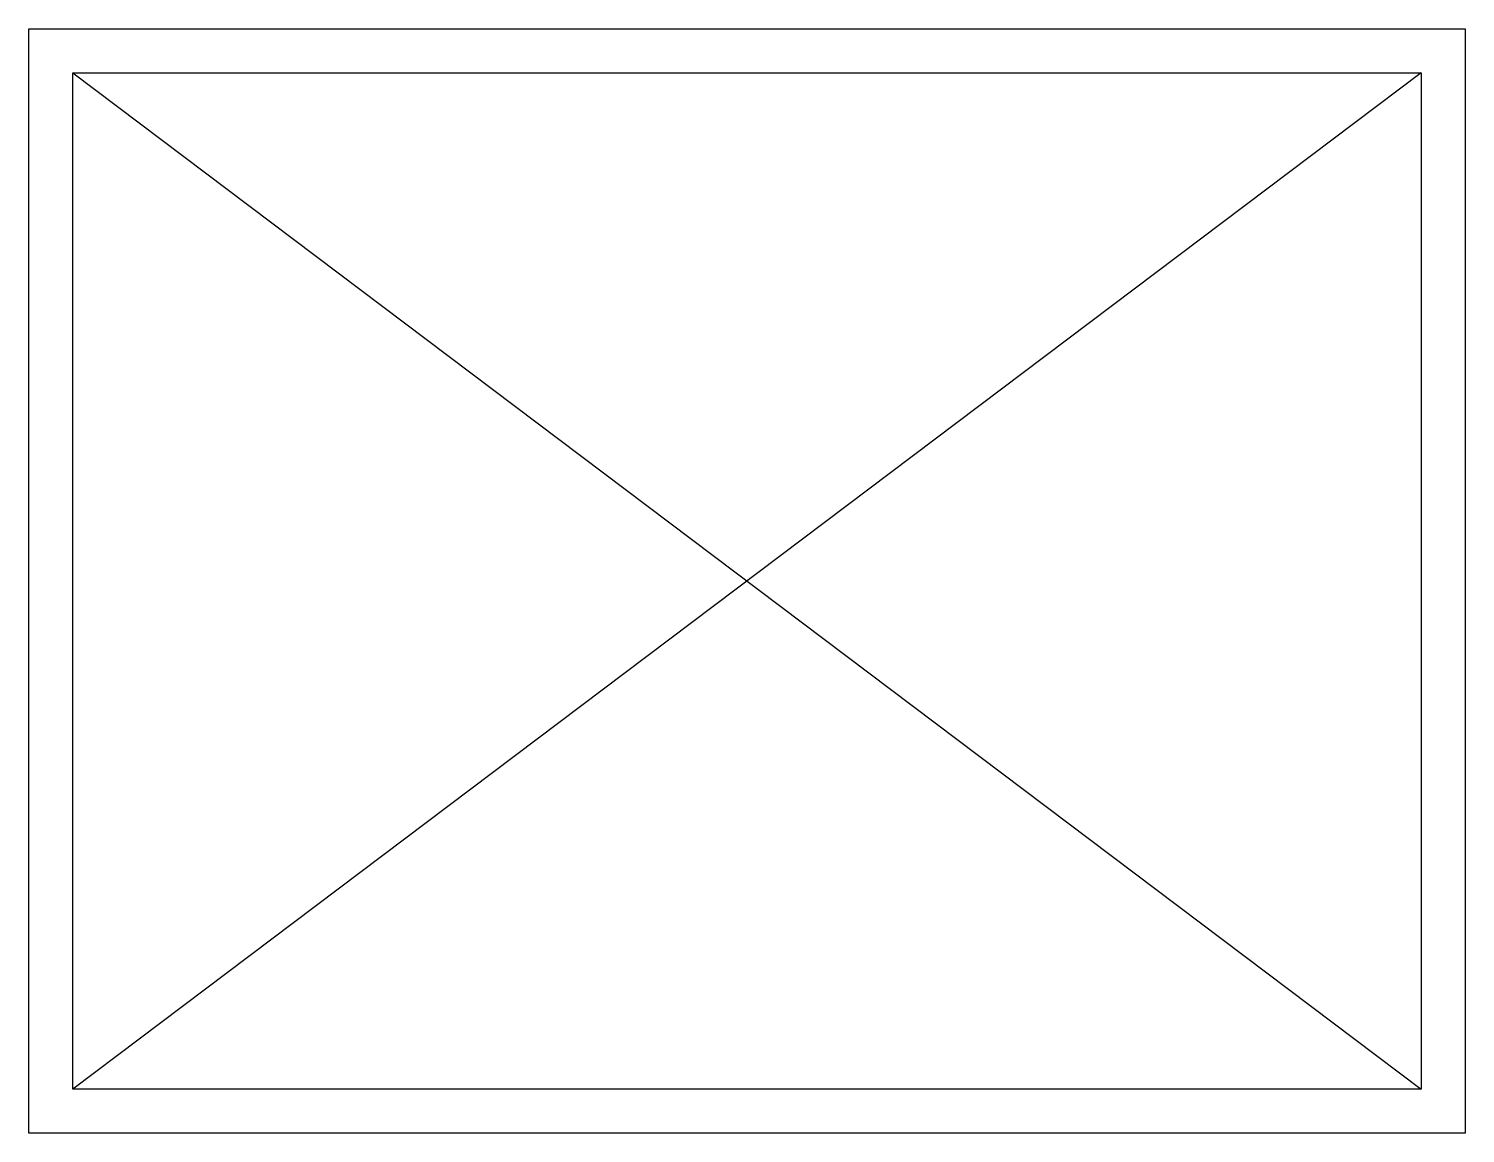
# Model space of a CAD drawing. Header units: metres. Extents: x 0 to 0.65, y -0.5 to 0.
import ezdxf

# ---------------------------------------------------------------- set-up
doc = ezdxf.new("R2010")
doc.units = ezdxf.units.M

msp = doc.modelspace()

# ---------------------------------------------------------------- linework, layer by layer
for p, q in [((0.63, -0.02), (0.02, -0.48)), ((0.02, -0.02), (0.63, -0.48))]:
    msp.add_line(p, q)
for points in [[(0, 0), (0.65, 0), (0.65, -0.5), (0, -0.5)], [(0.02, -0.02), (0.63, -0.02), (0.63, -0.48), (0.02, -0.48)]]:
    msp.add_lwpolyline(points, close=True)

doc.saveas('drawing.dxf')
